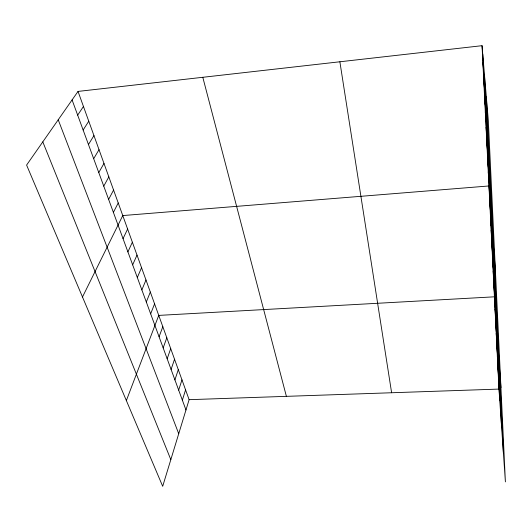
<?xml version="1.0" encoding="UTF-8"?>
<svg xmlns="http://www.w3.org/2000/svg" width="532" height="532" viewBox="0 0 532 532"><rect width="100%" height="100%" fill="white"/><g stroke="black" fill="none" stroke-linecap="round" stroke-linejoin="round"><path stroke-width="0.8" d="M78.031 91.418L189.113 399.672L162.686 486.315L26.6 165.073L78.031 91.418L482.039 45.686L488.343 120.837L505.4 481.892L498.963 389.085L482.039 45.686M182.356 400.144L185.575 389.863M178.672 390.122L181.971 379.855M174.915 379.888L178.293 369.654M171.085 369.447L174.543 359.24M167.168 358.787L170.712 348.613M163.171 347.908L166.802 337.773M159.088 336.796L162.812 326.701M126.363 400.563L158.742 315.396L494.414 296.816L500.951 387.648M150.662 313.853L154.579 303.845M146.307 302.003L150.33 292.055M141.858 289.893L145.987 279.998M137.316 277.511L141.545 267.682M132.661 264.85L137.01 255.087M127.906 251.895L132.368 242.213M123.038 238.649L127.62 229.039M82.487 296.996L122.766 215.566L488.955 185.961L495.472 271.772M113.389 212.381L118.224 202.951M108.628 199.407L113.575 190.064M103.753 186.14L108.827 176.89M98.772 172.574L103.979 163.43M93.679 158.702L99.019 149.672M88.465 144.518L93.951 135.6M83.132 130.001L88.764 121.21M77.672 115.138L83.458 106.486M189.113 399.672L498.963 389.085M42.799 141.878L170.825 459.635M58.221 119.793L178.725 433.726M72.086 99.93L185.967 409.979M202.798 77.293L286.389 396.347M339.875 61.779L391.612 392.749M482.883 62.856L483.608 71.621M483.708 79.594L484.439 88.538M484.512 95.92L485.251 105.037M485.297 111.84L486.042 121.123M486.068 127.381L486.807 136.81M486.813 142.549L487.558 152.119M487.545 157.359L488.29 167.055M488.256 171.829L489.008 181.645M489.693 201.023L490.451 211.064M490.418 215.713L491.176 225.867M491.122 230.05L491.887 240.298M491.814 244.042L492.579 254.382M492.486 257.707L493.25 268.128M493.144 271.047L493.909 281.541M493.789 284.081L494.554 294.642M495.026 309.258L495.791 319.945M495.625 321.428L496.389 332.168M496.216 333.325L496.981 344.118M496.788 344.969L497.553 355.795M497.347 356.354L498.112 367.22M497.899 367.499L498.657 378.398M498.437 378.405L499.196 389.338M482.757 54.257L499.721 400.044M486.341 96.93L503.405 453.151M484.446 74.374L501.477 425.381"/></g></svg>
